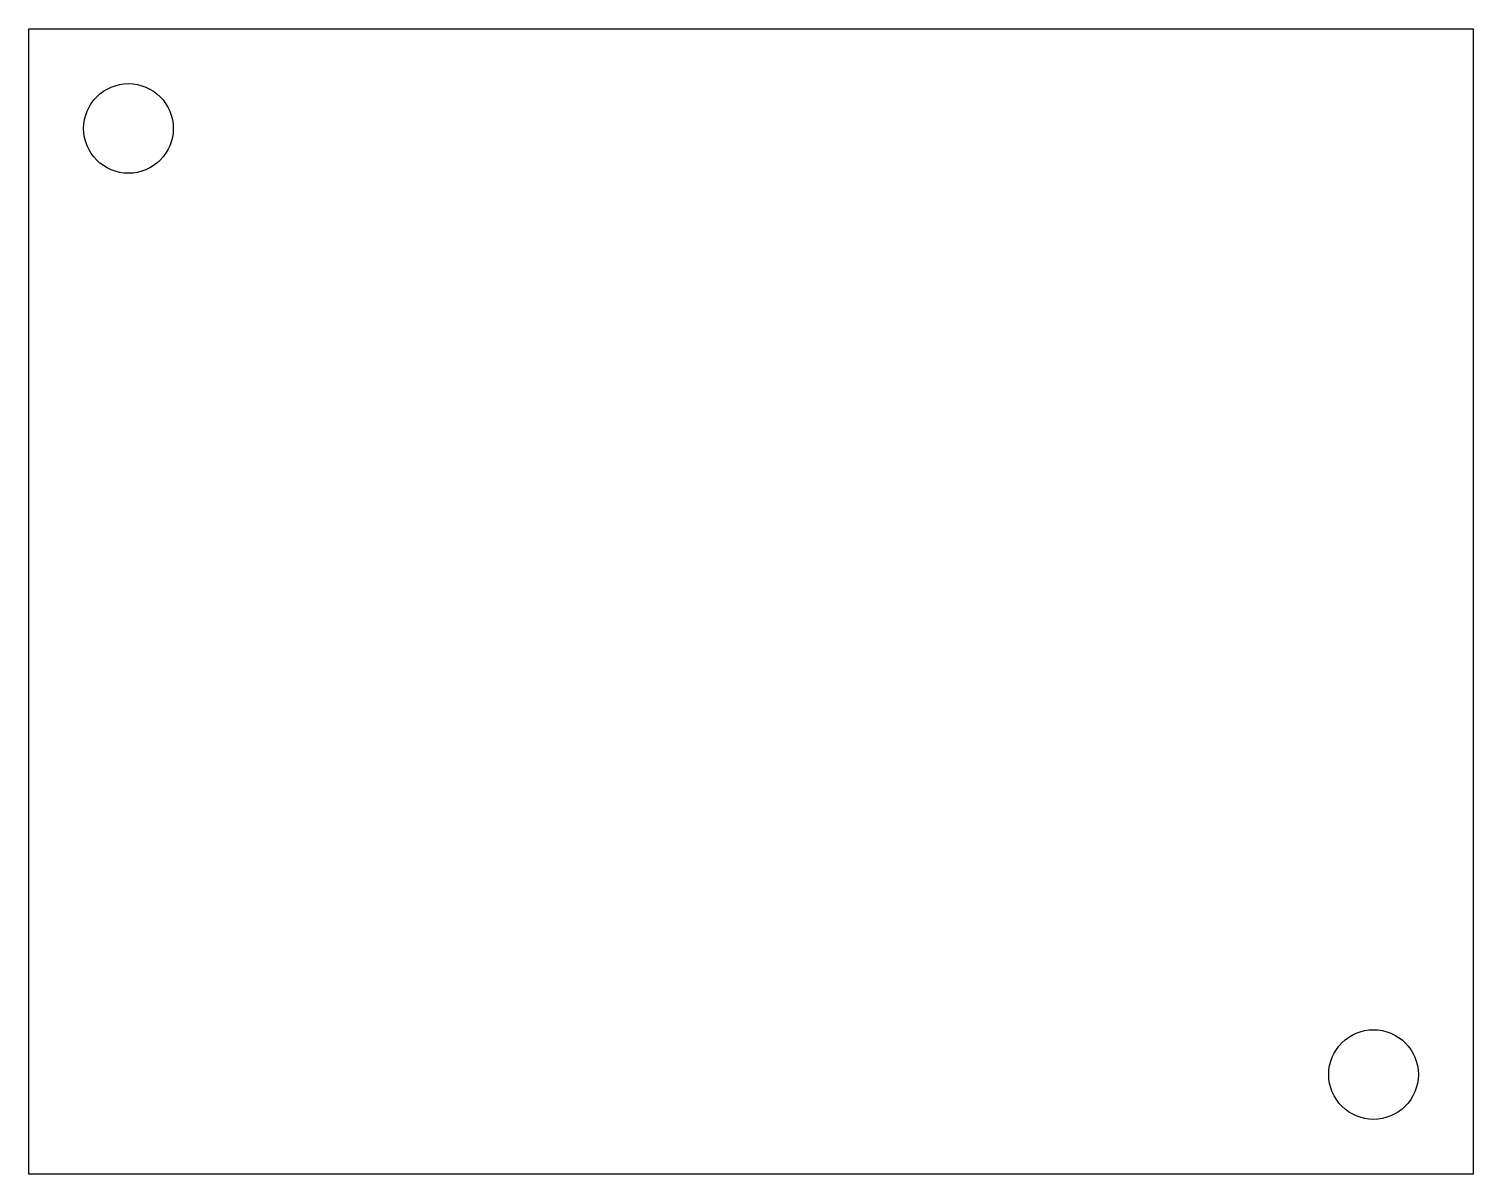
# Model space of a CAD drawing. Header units: millimetres. Extents: x -29 to 0, y 0 to 23.
import ezdxf

# ---------------------------------------------------------------- set-up
doc = ezdxf.new("R2010")
doc.units = ezdxf.units.MM
doc.layers.get('0').update_dxf_attribs({"linetype": 'CONTINUOUS'})

msp = doc.modelspace()

# ---------------------------------------------------------------- linework, layer by layer
msp.add_lwpolyline([(0, 0), (-29, 0), (-29, 23), (0, 23)], close=True)
for centre in [(-27, 21), (-2, 2)]:
    msp.add_circle(centre, 0.9)

doc.saveas('drawing.dxf')
